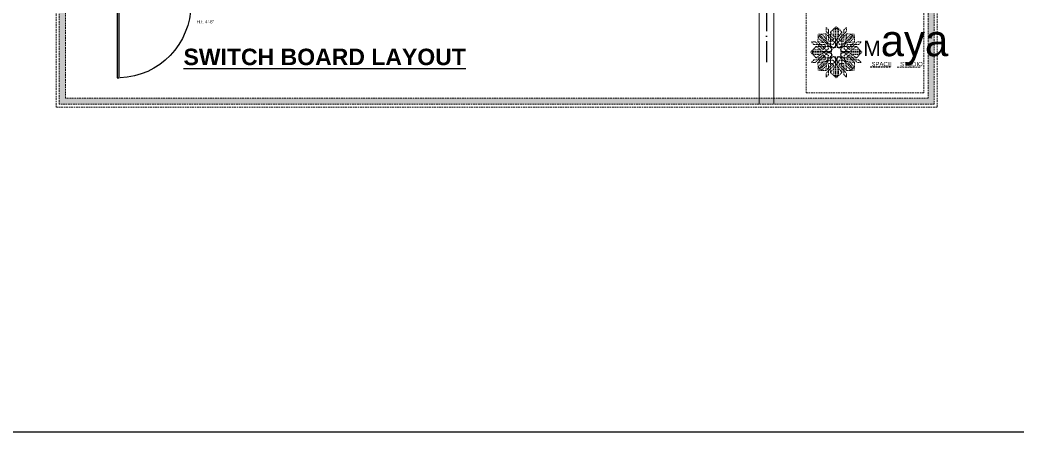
# Model space of a CAD drawing. Header units: millimetres. Extents: x 35877 to 3066687, y -650199 to -40525.
# Drawn here: x 148693 to 149299, y -180504 to -180253 of the extents above; entities that cross this region are included whole.
import ezdxf

# ---------------------------------------------------------------- set-up
doc = ezdxf.new("R2010")
doc.units = ezdxf.units.MM
doc.header["$MEASUREMENT"] = 0
doc.linetypes.add('ACAD_ISO04W100', pattern=[30, 24, -3, 0, -3])
doc.linetypes.add('DASHEDX2', pattern=[1.5, 1, -0.5])
doc.layers.add('AR DOOR', color=40, linetype='Continuous')
doc.layers.add('AR ELE-5', color=134, linetype='Continuous')
for name, color, linetype, lineweight in [('Dimension', 10, 'DASHEDX2', 20), ('Electrical', 84, 'Continuous', 30), ('FURNITURE', 32, 'Continuous', 9), ('GROUND FLOOR', 7, 'Continuous', 9), ('NAME PLATE', 7, 'Continuous', 25), ('X_PLOT', 1, 'Continuous', 9)]:
    doc.layers.add(name, color=color, linetype=linetype, lineweight=lineweight)
doc.styles.add('Arial', font='arial.ttf')
doc.styles.get("Standard").update_dxf_attribs({"font": 'arial.ttf', "height": 6})

# ---------------------------------------------------------------- blocks, each defined once
blk = doc.blocks.new('*U20')
for points in [[(0, 0), (0, 1120), (30, 1120), (30, 0)], [(-40, 0), (0, 0), (0, -30), (10, -30), (10, -100), (-40, -100)], [(1160, 0), (1120, 0), (1120, -30), (1110, -30), (1110, -100), (1160, -100)]]:
    blk.add_lwpolyline(points, close=True)
at = {"layer": 'AR ELE-5', "linetype": 'ByBlock', "ltscale": 15}
blk.add_arc((-2, -1), 1122, 0.0347, 87.627, dxfattribs=at)
blk = doc.blocks.new('FSFSF')
at = {"color": 42, "lineweight": 5, "true_color": 0xe0ac11}
for p, q in [((28600.03, 143.51), (28600.03, 140.16)), ((28602.15, 141.41), (28600.03, 143.51)), ((28603.86, 139.69), (28608.58, 144.08)), ((28607.9, 142.22), (28608.58, 142.85)), ((28613.31, 139.69), (28608.58, 144.08)), ((28609.27, 142.22), (28608.59, 142.85)), ((28615.02, 141.41), (28617.14, 143.51)), ((28617.14, 143.51), (28617.14, 140.16)), ((28593.19, 131.45), (28593.54, 137.71)), ((28593.39, 135), (28594.56, 136.12)), ((28593.39, 135), (28597.6, 130.78)), ((28599.8, 138.06), (28593.54, 137.71)), ((28595.12, 136.69), (28594.53, 136.69)), ((28594.56, 136.12), (28594.56, 136.71)), ((28605.17, 124.98), (28594.56, 136.12)), ((28596.24, 137.86), (28595.12, 136.69)), ((28606.27, 126.08), (28595.12, 136.69)), ((28596.24, 137.86), (28600.47, 133.65)), ((28601.03, 130), (28599.8, 138.06)), ((28599.8, 138.05), (28608.58, 129.56)), ((28606.47, 133.76), (28600.03, 140.16)), ((28602.15, 141.41), (28602.15, 131.95)), ((28603.86, 126.58), (28603.86, 139.69)), ((28603.86, 139.69), (28608.58, 133.02)), ((28607.9, 142.22), (28606.58, 142.22)), ((28606.58, 142.22), (28606.58, 135.84)), ((28607.9, 142.22), (28607.9, 126.58)), ((28613.31, 139.69), (28608.59, 133.02)), ((28617.37, 138.05), (28608.59, 129.56)), ((28609.27, 142.22), (28609.27, 126.58)), ((28609.27, 142.22), (28610.59, 142.22)), ((28610.59, 142.22), (28610.59, 135.84)), ((28610.7, 133.76), (28617.14, 140.16)), ((28610.9, 126.08), (28622.05, 136.69)), ((28612.02, 124.98), (28622.62, 136.12)), ((28613.31, 126.58), (28613.31, 139.69)), ((28615.02, 141.41), (28615.02, 131.95)), ((28616.14, 130), (28617.37, 138.06)), ((28620.93, 137.86), (28616.7, 133.65)), ((28617.37, 138.06), (28623.63, 137.71)), ((28623.8, 135), (28619.59, 130.78)), ((28620.93, 137.86), (28622.05, 136.69)), ((28622.05, 136.69), (28622.64, 136.69)), ((28622.62, 136.12), (28622.62, 136.71)), ((28623.8, 135), (28622.62, 136.12)), ((28624, 131.45), (28623.65, 137.71)), ((28591.56, 127.39), (28587.17, 122.66)), ((28587.73, 131.22), (28591.08, 131.22)), ((28589.84, 129.1), (28587.73, 131.22)), ((28589.84, 129.1), (28599.29, 129.1)), ((28597.49, 124.78), (28591.08, 131.22)), ((28604.66, 127.39), (28591.56, 127.39)), ((28591.56, 127.39), (28598.23, 122.67)), ((28593.19, 131.45), (28601.69, 122.67)), ((28601.25, 130.22), (28593.19, 131.45)), ((28597.49, 124.78), (28599.29, 126.5)), ((28599.29, 126.5), (28599.29, 129.1)), ((28605.86, 129.18), (28601.03, 130)), ((28602.07, 125.39), (28601.25, 130.22)), ((28604.75, 131.95), (28602.15, 131.95)), ((28603.68, 126.54), (28603.68, 127.39)), ((28604.66, 126.54), (28603.68, 126.54)), ((28604.71, 127.57), (28603.86, 127.57)), ((28607.9, 126.58), (28603.86, 126.58)), ((28604.66, 123.35), (28604.66, 127.39)), ((28604.7, 126.58), (28604.71, 127.57)), ((28606.47, 133.76), (28604.75, 131.95)), ((28605.86, 129.18), (28608.58, 133.02)), ((28606.27, 126.08), (28608.58, 128.27)), ((28607.9, 128.92), (28608.58, 129.56)), ((28607.9, 128.92), (28608.58, 128.27)), ((28611.31, 129.18), (28608.59, 133.02)), ((28609.27, 128.92), (28608.59, 129.56)), ((28609.27, 128.92), (28608.59, 128.27)), ((28610.9, 126.08), (28608.59, 128.27)), ((28609.27, 126.58), (28613.31, 126.58)), ((28610.7, 133.76), (28612.42, 131.95)), ((28611.31, 129.18), (28616.14, 130)), ((28612.42, 131.95), (28615.02, 131.95)), ((28612.46, 126.58), (28612.46, 127.57)), ((28612.46, 127.57), (28613.31, 127.57)), ((28612.52, 123.35), (28612.52, 127.39)), ((28612.52, 127.39), (28625.63, 127.39)), ((28612.52, 126.54), (28613.51, 126.54)), ((28613.51, 126.54), (28613.51, 127.39)), ((28615.12, 125.39), (28615.94, 130.22)), ((28623.99, 131.45), (28615.5, 122.67)), ((28615.94, 130.22), (28624, 131.45)), ((28627.34, 129.1), (28617.89, 129.1)), ((28617.89, 126.5), (28617.89, 129.1)), ((28619.7, 124.78), (28617.89, 126.5)), ((28625.63, 127.39), (28618.96, 122.67)), ((28619.7, 124.78), (28626.1, 131.22)), ((28625.63, 127.39), (28630.02, 122.66)), ((28629.45, 131.22), (28626.1, 131.22)), ((28627.34, 129.1), (28629.45, 131.22)), ((28591.56, 117.94), (28587.17, 122.66)), ((28589.03, 123.35), (28588.4, 122.67)), ((28589.03, 121.98), (28588.4, 122.65)), ((28589.03, 123.35), (28589.03, 124.67)), ((28589.03, 124.67), (28595.4, 124.67)), ((28589.03, 123.35), (28604.66, 123.35)), ((28589.03, 121.98), (28604.66, 121.98)), ((28589.03, 121.98), (28589.03, 120.66)), ((28589.03, 120.66), (28595.4, 120.66)), ((28597.49, 120.54), (28591.08, 114.11)), ((28591.56, 117.94), (28598.23, 122.65)), ((28604.66, 117.94), (28591.56, 117.94)), ((28593.19, 113.88), (28601.69, 122.65)), ((28605.17, 120.35), (28594.56, 109.2)), ((28606.27, 119.15), (28595.12, 108.54)), ((28597.49, 120.54), (28599.29, 118.83)), ((28602.07, 125.39), (28598.23, 122.67)), ((28602.07, 119.94), (28598.23, 122.65)), ((28599.29, 118.83), (28599.29, 116.23)), ((28602.07, 119.94), (28601.25, 115.1)), ((28602.33, 123.35), (28601.69, 122.67)), ((28602.33, 121.98), (28601.69, 122.65)), ((28602.33, 123.35), (28602.97, 122.67)), ((28602.33, 121.98), (28602.97, 122.65)), ((28605.17, 124.98), (28602.97, 122.67)), ((28605.17, 120.35), (28602.97, 122.65)), ((28604.66, 118.78), (28603.68, 118.78)), ((28603.68, 118.78), (28603.68, 117.94)), ((28607.9, 118.65), (28603.86, 118.65)), ((28603.86, 118.65), (28603.86, 105.54)), ((28604.71, 117.66), (28603.86, 117.66)), ((28604.66, 121.98), (28604.66, 117.94)), ((28604.7, 118.65), (28604.71, 117.66)), ((28606.27, 119.15), (28608.58, 116.96)), ((28607.9, 103.01), (28607.9, 118.65)), ((28610.9, 119.15), (28608.59, 116.96)), ((28609.27, 118.65), (28613.31, 118.65)), ((28609.27, 103.01), (28609.27, 118.65)), ((28610.9, 119.15), (28622.05, 108.54)), ((28612.02, 124.98), (28614.21, 122.67)), ((28612.02, 120.35), (28614.21, 122.65)), ((28612.02, 120.35), (28622.62, 109.2)), ((28612.46, 118.65), (28612.46, 117.66)), ((28612.46, 117.66), (28613.31, 117.66)), ((28628.16, 123.35), (28612.52, 123.35)), ((28612.52, 121.98), (28612.52, 117.94)), ((28628.16, 121.98), (28612.52, 121.98)), ((28612.52, 118.78), (28613.51, 118.78)), ((28612.52, 117.94), (28625.63, 117.94)), ((28613.31, 118.65), (28613.31, 105.54)), ((28613.51, 118.78), (28613.51, 117.94)), ((28614.85, 123.35), (28614.21, 122.67)), ((28614.85, 121.98), (28614.21, 122.65)), ((28614.85, 123.35), (28615.5, 122.67)), ((28614.85, 121.98), (28615.5, 122.65)), ((28615.12, 125.39), (28618.96, 122.67)), ((28615.12, 119.94), (28618.96, 122.65)), ((28615.12, 119.94), (28615.94, 115.1)), ((28623.99, 113.88), (28615.5, 122.65)), ((28619.7, 120.54), (28617.89, 118.83)), ((28617.89, 118.83), (28617.89, 116.23)), ((28625.63, 117.94), (28618.96, 122.65)), ((28619.7, 120.54), (28626.1, 114.11)), ((28628.16, 124.67), (28621.78, 124.67)), ((28628.16, 120.66), (28621.78, 120.66)), ((28625.63, 117.94), (28630.02, 122.66)), ((28628.16, 123.35), (28628.16, 124.67)), ((28628.16, 123.35), (28628.78, 122.67)), ((28628.16, 121.98), (28628.78, 122.65)), ((28628.16, 121.98), (28628.16, 120.66)), ((28589.84, 116.23), (28587.73, 114.11)), ((28587.73, 114.11), (28591.08, 114.11)), ((28589.84, 116.23), (28599.29, 116.23)), ((28601.25, 115.1), (28593.19, 113.87)), ((28593.19, 113.87), (28593.54, 107.62)), ((28593.39, 110.32), (28597.6, 114.55)), ((28593.39, 110.32), (28594.56, 109.2)), ((28594.56, 109.2), (28594.56, 108.61)), ((28596.24, 107.37), (28600.47, 111.58)), ((28599.8, 107.17), (28608.58, 115.67)), ((28601.03, 115.23), (28599.8, 107.17)), ((28606.47, 111.47), (28600.03, 105.07)), ((28605.86, 116.05), (28601.03, 115.23)), ((28602.15, 103.82), (28602.15, 113.27)), ((28604.75, 113.27), (28602.15, 113.27)), ((28603.86, 105.54), (28608.58, 112.21)), ((28606.47, 111.47), (28604.75, 113.27)), ((28605.86, 116.05), (28608.58, 112.21)), ((28606.58, 103.01), (28606.58, 109.38)), ((28607.9, 116.31), (28608.58, 116.96)), ((28607.9, 116.31), (28608.58, 115.67)), ((28609.27, 116.31), (28608.59, 116.96)), ((28609.27, 116.31), (28608.59, 115.67)), ((28611.31, 116.05), (28608.59, 112.21)), ((28617.37, 107.17), (28608.59, 115.67)), ((28613.31, 105.54), (28608.59, 112.21)), ((28610.59, 103.01), (28610.59, 109.38)), ((28610.7, 111.47), (28612.42, 113.27)), ((28610.7, 111.47), (28617.14, 105.07)), ((28611.31, 116.05), (28616.14, 115.23)), ((28612.42, 113.27), (28615.02, 113.27)), ((28615.02, 103.82), (28615.02, 113.27)), ((28615.94, 115.1), (28624, 113.87)), ((28616.14, 115.23), (28617.37, 107.17)), ((28620.93, 107.37), (28616.7, 111.58)), ((28627.34, 116.23), (28617.89, 116.23)), ((28623.8, 110.32), (28619.59, 114.55)), ((28623.8, 110.32), (28622.62, 109.2)), ((28622.62, 109.2), (28622.62, 108.61)), ((28624, 113.87), (28623.65, 107.62)), ((28629.45, 114.11), (28626.1, 114.11)), ((28627.34, 116.23), (28629.45, 114.11)), ((28599.8, 107.17), (28593.54, 107.52)), ((28595.12, 108.54), (28594.53, 108.54)), ((28596.24, 107.37), (28595.12, 108.54)), ((28600.03, 101.71), (28600.03, 105.07)), ((28602.15, 103.82), (28600.03, 101.71)), ((28603.86, 105.54), (28608.58, 101.15)), ((28607.9, 103.01), (28606.58, 103.01)), ((28607.9, 103.01), (28608.58, 102.38)), ((28613.31, 105.54), (28608.58, 101.15)), ((28609.27, 103.01), (28608.59, 102.38)), ((28609.27, 103.01), (28610.59, 103.01)), ((28615.02, 103.82), (28617.14, 101.71)), ((28617.14, 101.71), (28617.14, 105.07)), ((28617.37, 107.17), (28623.63, 107.52)), ((28620.93, 107.37), (28622.05, 108.54)), ((28622.05, 108.54), (28622.64, 108.54))]:
    blk.add_line(p, q, dxfattribs=at)
blk = doc.blocks.new('hgwg')
at = {"layer": 'Dimension', "true_color": 0xd39e00}
h = blk.add_hatch(color=42, dxfattribs=at)
h.dxf.hatch_style = 1
h.paths.add_polyline_path([(27505.71, 45.05), (27494.27, 45.05), (27494.27, 44.9), (27505.71, 44.9)])
h = blk.add_hatch(color=42, dxfattribs=at)
h.dxf.hatch_style = 1
h.paths.add_polyline_path([(27523.3, 44.9), (27509.68, 44.9), (27509.68, 44.75), (27523.3, 44.75)])
at = {"layer": 'Dimension', "color": 42, "true_color": 0xd39e00}
for p, q in [((27494.27, 45.05), (27505.71, 45.05)), ((27494.27, 44.9), (27494.27, 45.05)), ((27494.27, 44.9), (27505.71, 44.9)), ((27505.71, 45.05), (27505.71, 44.9)), ((27509.68, 44.9), (27523.3, 44.9)), ((27509.68, 44.9), (27509.68, 44.75)), ((27509.68, 44.75), (27523.3, 44.75)), ((27523.3, 44.75), (27523.3, 44.9))]:
    blk.add_line(p, q, dxfattribs=at)
at = {"layer": 'Dimension', "color": 42, "true_color": 0xd39e00, "attachment_point": 1}
for s, width, insert, char_height in [('{\\fCinzel|b0|i0|c0|p2;\\H1.5x;M\\fAmsterdam One|b0|i0|c0|p2;\\H2x;aya}', 85.3277, (27490.17, 69.17), 6), ('{\\fCinzel|b0|i0|c0|p0;SPACE     STUDIO}', 66.129, (27494.83, 47.86), 2.5)]:
    blk.add_mtext_dynamic_manual_height_columns(s, width=width, gutter_width=30, heights=[0], dxfattribs=dict(at, insert=insert, char_height=char_height))

msp = doc.modelspace()

# ---------------------------------------------------------------- hatches: boundary and pattern name
at = {"layer": 'Dimension', "true_color": 0xd39e00, "transparency": 33554687}
h = msp.add_hatch(color=42, dxfattribs=at)
h.paths.add_polyline_path([(148716.9115, -179930.3409), (148716.9115, -180304.386), (149248.3197, -180304.386), (149248.3197, -179930.3409)])
h.paths.add_polyline_path([(148720.641, -179934.0704), (149244.5902, -179934.0704), (149244.5902, -180300.6565), (148720.641, -180300.6565)], flags=16)

# ---------------------------------------------------------------- linework, layer by layer
at = {"layer": 'Dimension', "color": 42, "true_color": 0xd39e00, "transparency": 33554687, "elevation": 0.3282}
for points in [[(148715.0467, -179928.4761), (149250.1844, -179928.4761), (149250.1844, -180306.2508), (148715.0467, -180306.2508)], [(148716.9115, -179930.3409), (149248.3197, -179930.3409), (149248.3197, -180304.386), (148716.9115, -180304.386)], [(148720.641, -179934.0704), (149244.5902, -179934.0704), (149244.5902, -180300.6565), (148720.641, -180300.6565)], [(149170.6597, -180297.587), (149170.6597, -179937.1398), (149242.0653, -179937.1398), (149242.0653, -180297.587)]]:
    msp.add_lwpolyline(points, close=True, dxfattribs=at)
at = {"layer": 'FURNITURE', "color": 3, "lineweight": 30, "transparency": 33554687}
msp.add_lwpolyline([(146749.8863, -179752.6339), (149941.8628, -179752.6339), (149941.8628, -180503.6662), (146749.8863, -180503.6662)], close=True, dxfattribs=at)
at = {"layer": 'GROUND FLOOR', "transparency": 33554687}
for p, q in [((149141.9473, -179935.012, 0.3521), (149141.9473, -180303.9798)), ((149150.9473, -179935.012, 0.3521), (149150.9473, -180303.9798))]:
    msp.add_line(p, q, dxfattribs=at)
at = {"layer": 'X_PLOT', "linetype": 'ACAD_ISO04W100', "lineweight": 30, "transparency": 33554687}
msp.add_line((149146.4473, -179935.012, 0.3521), (149146.4473, -180278.8459), dxfattribs=at)

# ---------------------------------------------------------------- block references
at = {"layer": 'AR DOOR', "linetype": 'ByBlock', "lineweight": -2, "transparency": 33554687, "extrusion": (0, 0, -1), "xscale": 0.04000000000002399, "yscale": 0.04000000000002399, "zscale": -0.04000000000002399, "rotation": 180}
msp.add_blockref('*U20', (-148752.0473, -180243.66), dxfattribs=at)
at = {"layer": 'Dimension', "color": 42, "true_color": 0xd39e00, "transparency": 33554687}
for name, p, xscale, yscale, zscale in [('FSFSF', (128482.9425, -180361.5579, 0.3282), 0.7237656484971852, 0.7237656484971852, 0.7237656484971852), ('hgwg', (120169.589, -180329.2432, 0.3282), 1.056221062713059, 1.056221062713059, 1.056221062713059)]:
    msp.add_blockref(name, p, dxfattribs=dict(at, xscale=xscale, yscale=yscale, zscale=zscale))

# ---------------------------------------------------------------- texts
at = {"layer": 'Electrical', "color": 240, "true_color": 0xed1f24, "transparency": 33554687}
msp.add_text('H.t. 4\'-6"', height=2, dxfattribs=at).set_placement((148800.3693, -180255.3417, -0.0495))
at = {"layer": 'NAME PLATE', "color": 1, "transparency": 33554687, "insert": (148878.1415, -180275.7114, 0.1241), "char_height": 10, "attachment_point": 5, "style": 'Arial'}
msp.add_mtext_dynamic_manual_height_columns('{\\fArial|b1|i0|c0|p34;\\LSWITCH BOARD LAYOUT}', width=294.142415, gutter_width=1, heights=[0], dxfattribs=at)

doc.saveas('drawing.dxf')
